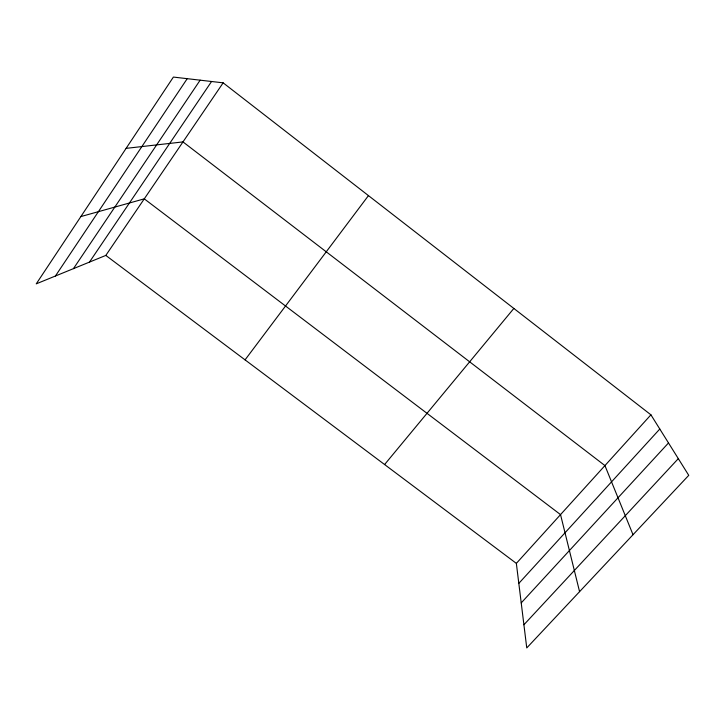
<?xml version="1.0" encoding="UTF-8"?>
<svg xmlns="http://www.w3.org/2000/svg" width="725" height="725" viewBox="0 0 725 725"><rect width="100%" height="100%" fill="white"/><g stroke="black" fill="none" stroke-linecap="round" stroke-linejoin="round"><path stroke-width="1.09" d="M55.417 276.007L187.222 78.672M73.443 268.649L200.136 80.176M89.465 262.097L211.555 81.499M105.814 255.417L223.146 82.84L650.923 414.827L688.75 475.337L526.758 647.933L516.354 563.379L105.814 255.417L36.25 283.847L173.393 77.068L223.146 82.84M245.059 359.872L368.454 195.614M384.594 464.535L513.844 308.442M516.354 563.379L650.923 414.827M518.819 583.371L659.795 429.019M521.221 602.892L668.504 442.948M523.912 624.76L678.31 458.635M80.865 216.576L144.266 198.849L560.534 514.614L579.574 591.663M126.114 148.362L182.981 141.91L604.94 465.595L633.016 534.715"/></g></svg>
